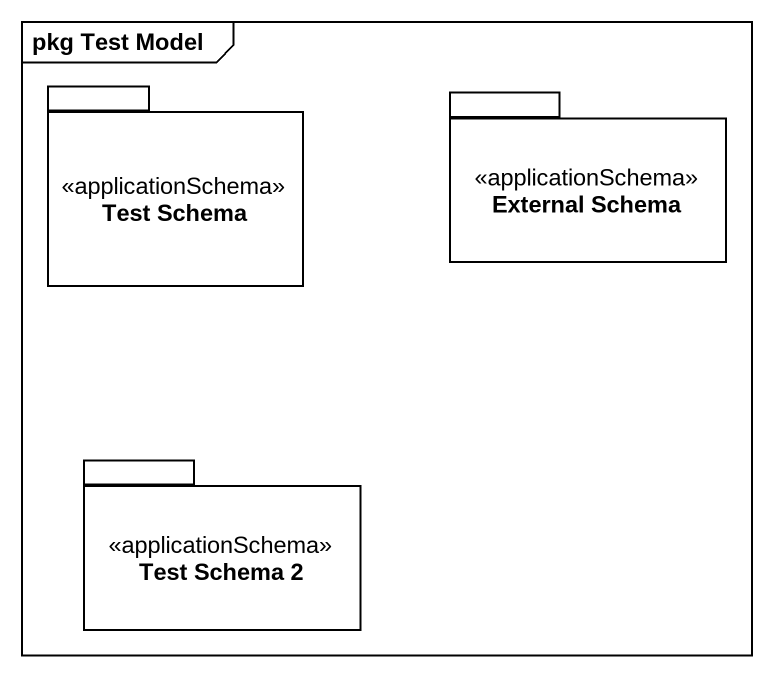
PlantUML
@startuml
mainframe pkg Test Model
package "Test Schema" as Test_Schema <<applicationSchema>> {
}
package "External Schema" as External_Schema <<applicationSchema>> {
}
package "Test Schema 2" as Test_Schema_2 <<applicationSchema>> {
}
@enduml
